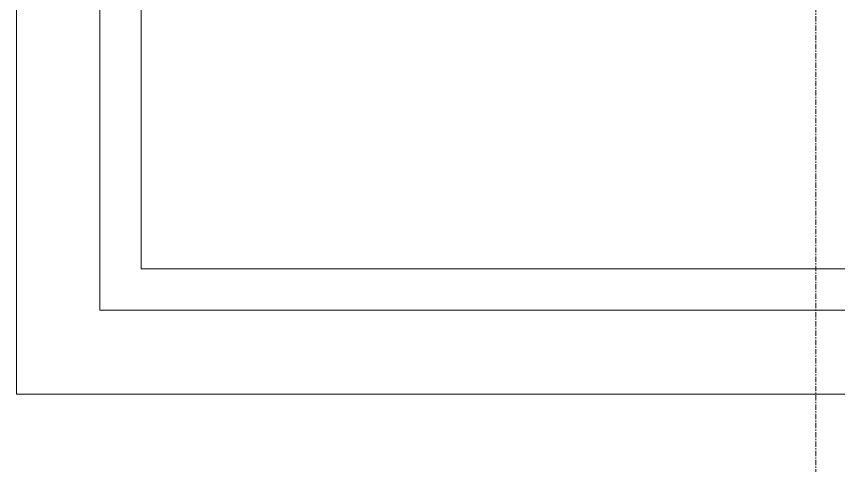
# Model space of a CAD drawing. Header units: millimetres. Extents: x -24439 to 198341, y -52871 to 149926.
# Drawn here: x 98032 to 100007, y 17616 to 18695 of the extents above; entities that cross this region are included whole.
import ezdxf

# ---------------------------------------------------------------- set-up
doc = ezdxf.new("R2010")
doc.units = ezdxf.units.MM
doc.linetypes.add('Grid Line', pattern=[22.225, 12.7, -3.175, 3.175, -3.175])
for name, color, linetype, lineweight in [('G-IMPT', 8, 'Continuous', 9), ('M-EQPM', 50, 'Continuous', 9), ('S-GRID-1', 1, 'Grid Line', 9)]:
    doc.layers.add(name, color=color, linetype=linetype, lineweight=lineweight)

# ---------------------------------------------------------------- blocks, each defined once
blk = doc.blocks.new('TKTC_NAP THAM BE XLNT_260130 - TKTC_XREF_260130_NAP THAM BE XLNT_dwg-3399784-TKCS_MB ĐỊNH VỊ CAO ĐỘ THIẾT KẾ')
at = {"layer": 'G-IMPT', "flags": 128}
for points in [[(95277.4, 19938.2), (98277.4, 19938.2), (98277.4, 16938.6), (95277.4, 16938.6)], [(95477.4, 17140.2), (98077.4, 17140.2), (98077.4, 19738.2), (95477.4, 19738.2)], [(95577.4, 17240.2), (97977.4, 17240.2), (97977.4, 19638.2), (95577.4, 19638.2)]]:
    blk.add_lwpolyline(points, close=True, dxfattribs=at)
blk = doc.blocks.new('TKTC_NAP THAM BE XLNT_260130 - NẮP THĂM BỂ XLNT-2335565-TKCS_MB ĐỊNH VỊ CAO ĐỘ THIẾT KẾ')
blk.add_blockref('TKTC_NAP THAM BE XLNT_260130 - TKTC_XREF_260130_NAP THAM BE XLNT_dwg-3399784-TKCS_MB ĐỊNH VỊ CAO ĐỘ THIẾT KẾ', (-83427.6, -14087.9))

msp = doc.modelspace()

# ---------------------------------------------------------------- linework, layer by layer
at = {"layer": 'S-GRID-1'}
msp.add_line((99952.6, 15460.6), (99952.6, 20960.6), dxfattribs=at)

# ---------------------------------------------------------------- block references
at = {"layer": 'M-EQPM'}
msp.add_blockref('TKTC_NAP THAM BE XLNT_260130 - NẮP THĂM BỂ XLNT-2335565-TKCS_MB ĐỊNH VỊ CAO ĐỘ THIẾT KẾ', (86182.6, 14936.6), dxfattribs=at)

doc.saveas('drawing.dxf')
